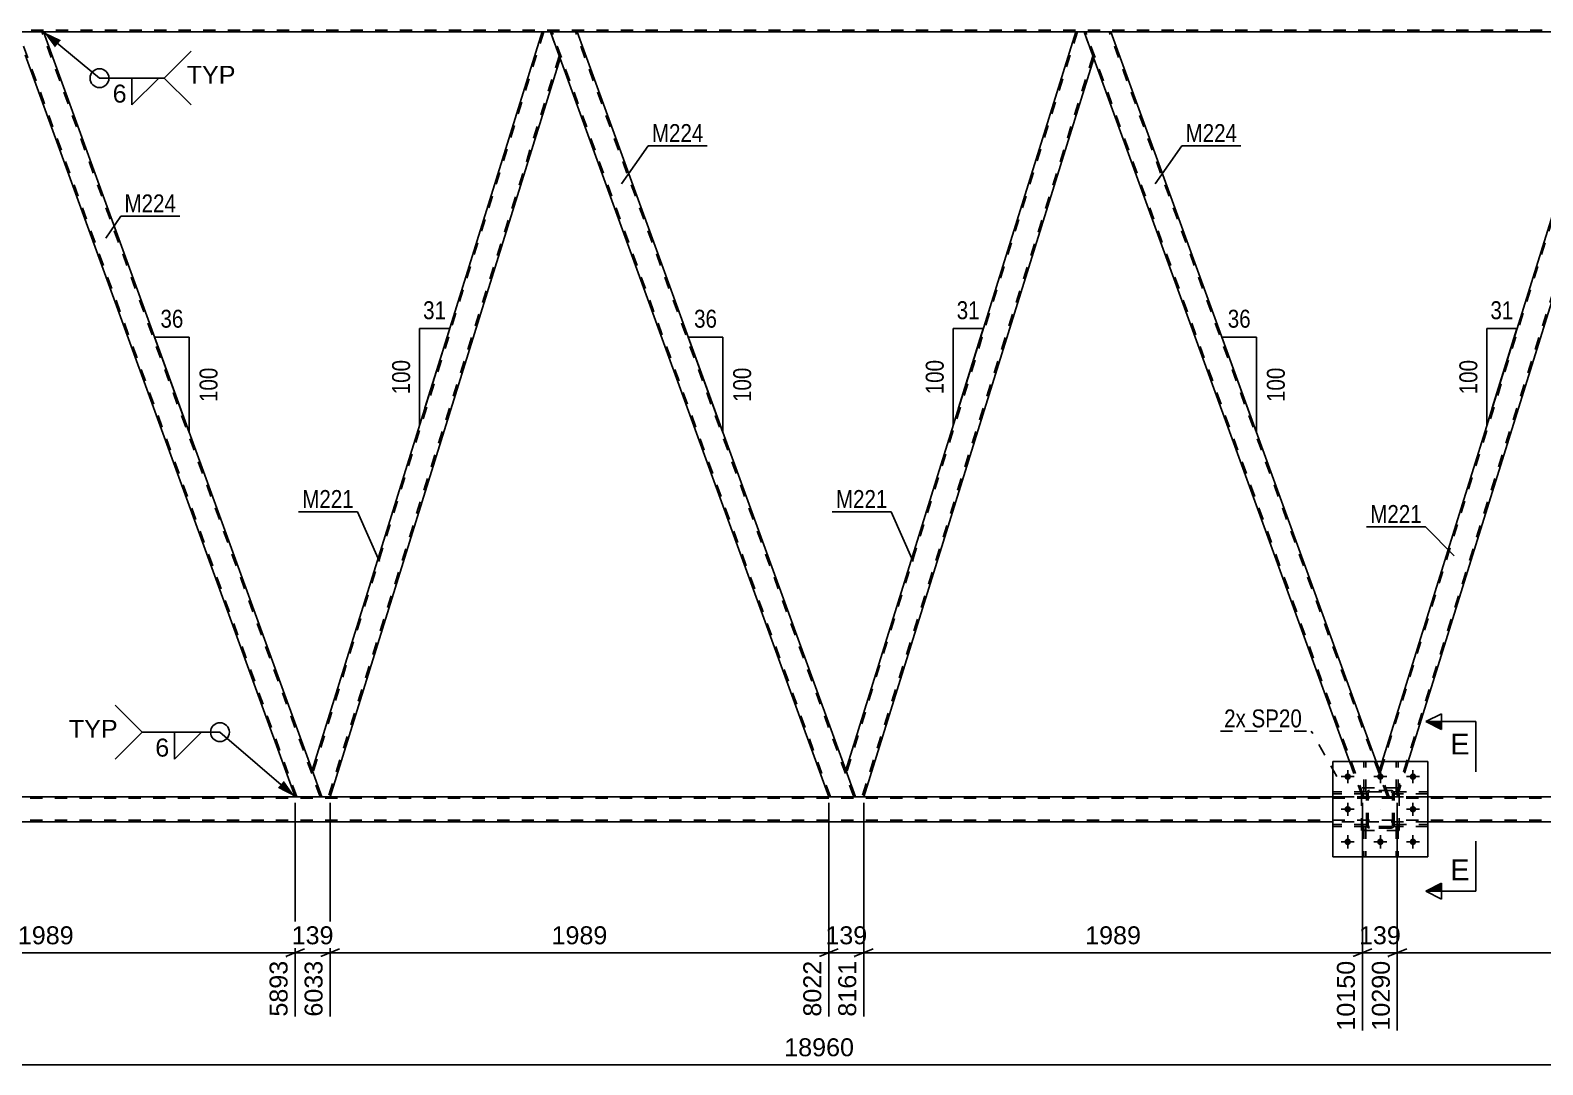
# Model space of a CAD drawing. Header units: millimetres. Extents: x -57 to 784, y -422 to 172.
# Drawn here: x 237.1 to 478.4, y -166.8 to -1.8 of the extents above; entities that cross this region are included whole.
import ezdxf

# ---------------------------------------------------------------- set-up
doc = ezdxf.new("R2010")
doc.units = ezdxf.units.MM
doc.linetypes.add('DXK_LINE_DOT2', pattern=[3.9198, 1.9599, -1.9599])
doc.linetypes.add('DXK_LINE_DOT3', pattern=[5.9187, 2.979, -0.9799, 0.9799, -0.9799])
doc.styles.add('Arial', font='ARIAL.TTF', dxfattribs={"height": 0.2})
doc.styles.add('Arial Narrow', font='ARIALN.TTF', dxfattribs={"height": 0.2})

# ---------------------------------------------------------------- blocks, each defined once
blk = doc.blocks.new('Bolt-122572092-3233 - 3067')
at = {"color": 1, "linetype": 'Continuous'}
for p, q in [((447.3, -119.76), (447.3, -120.45)), ((452.5, -119.76), (452.5, -120.45)), ((457.7, -119.76), (457.7, -120.45)), ((446.26, -120.8), (446.95, -120.8)), ((447.3, -121.84), (447.3, -121.15)), ((448.34, -120.8), (447.64, -120.8)), ((451.46, -120.8), (452.15, -120.8)), ((452.5, -121.84), (452.5, -121.15)), ((453.54, -120.8), (452.84, -120.8)), ((456.66, -120.8), (457.35, -120.8)), ((457.7, -121.84), (457.7, -121.15)), ((458.74, -120.8), (458.04, -120.8)), ((447.3, -124.96), (447.3, -125.65)), ((457.7, -124.96), (457.7, -125.65)), ((446.26, -126), (446.95, -126)), ((447.3, -127.04), (447.3, -126.35)), ((448.34, -126), (447.64, -126)), ((456.66, -126), (457.35, -126)), ((457.7, -127.04), (457.7, -126.35)), ((458.74, -126), (458.04, -126)), ((447.3, -130.16), (447.3, -130.85)), ((452.5, -130.16), (452.5, -130.85)), ((457.7, -130.16), (457.7, -130.85)), ((446.26, -131.2), (446.95, -131.2)), ((447.3, -132.24), (447.3, -131.55)), ((448.34, -131.2), (447.64, -131.2)), ((451.46, -131.2), (452.15, -131.2)), ((452.5, -132.24), (452.5, -131.55)), ((453.54, -131.2), (452.84, -131.2)), ((456.66, -131.2), (457.35, -131.2)), ((457.7, -132.24), (457.7, -131.55)), ((458.74, -131.2), (458.04, -131.2))]:
    blk.add_line(p, q, dxfattribs=at)
blk = doc.blocks.new('Bolt-122572092-3164 - 3067')
at = {"linetype": 'Continuous'}
for points in [[(447.82, -120.8, -1), (446.78, -120.8, -1)], [(453.02, -120.8, -1), (451.98, -120.8, -1)], [(458.22, -120.8, -1), (457.18, -120.8, -1)], [(447.82, -126, -1), (446.78, -126, -1)], [(458.22, -126, -1), (457.18, -126, -1)], [(447.82, -131.2, -1), (446.78, -131.2, -1)], [(453.02, -131.2, -1), (451.98, -131.2, -1)], [(458.22, -131.2, -1), (457.18, -131.2, -1)]]:
    blk.add_hatch(color=1, dxfattribs=at).paths.add_polyline_path(points)
at = {"color": 1, "linetype": 'Continuous'}
for p, q in [((447.3, -119.76), (447.3, -121.84)), ((452.5, -119.76), (452.5, -121.84)), ((457.7, -119.76), (457.7, -121.84)), ((448.34, -120.8), (446.26, -120.8)), ((453.54, -120.8), (451.46, -120.8)), ((458.74, -120.8), (456.66, -120.8)), ((447.3, -124.96), (447.3, -127.04)), ((457.7, -124.96), (457.7, -127.04)), ((448.34, -126), (446.26, -126)), ((458.74, -126), (456.66, -126)), ((447.3, -130.16), (447.3, -132.24)), ((452.5, -130.16), (452.5, -132.24)), ((457.7, -130.16), (457.7, -132.24)), ((448.34, -131.2), (446.26, -131.2)), ((453.54, -131.2), (451.46, -131.2)), ((458.74, -131.2), (456.66, -131.2))]:
    blk.add_line(p, q, dxfattribs=at)
blk = doc.blocks.new('Part-122572092-3244 - 3067')
at = {"color": 7, "linetype": 'DXK_LINE_DOT2'}
for p, q in [((717.3, -124.24), (43.63, -124.24)), ((717.3, -124), (189.49, -124)), ((284.95, -124), (279.37, -124)), ((370.08, -124), (364.51, -124)), ((460.1, -124), (444.9, -124)), ((717.3, -127.76), (43.63, -127.76)), ((460.1, -128), (444.9, -128))]:
    blk.add_line(p, q, dxfattribs=at)
at = {"color": 2, "linetype": 'Continuous'}
for p, q in [((279.37, -124), (204.69, -124)), ((364.51, -124), (284.95, -124)), ((444.9, -124), (370.08, -124)), ((534.77, -124), (460.1, -124)), ((444.9, -128), (204.69, -128)), ((615.16, -128), (460.1, -128))]:
    blk.add_line(p, q, dxfattribs=at)
blk = doc.blocks.new('Part-122572092-3249 - 3067')
at = {"color": 7, "linetype": 'DXK_LINE_DOT2'}
for p, q in [((697.85, -1.76), (33.83, -1.76)), ((669.98, -2), (64.7, -2)), ((239.22, -2), (233.65, -2)), ((324.36, -2), (318.78, -2)), ((409.49, -2), (403.92, -2))]:
    blk.add_line(p, q, dxfattribs=at)
at = {"color": 2, "linetype": 'Continuous'}
for p, q in [((318.78, -2), (239.22, -2)), ((403.92, -2), (324.36, -2)), ((489.05, -2), (409.49, -2))]:
    blk.add_line(p, q, dxfattribs=at)
blk = doc.blocks.new('Part-122572092-3527 - 3067')
at = {"color": 7, "linetype": 'DXK_LINE_DOT2'}
for p, q in [((454.7, -128.76), (454.7, -128.44)), ((454.7, -128.44), (460.1, -128.44)), ((460.1, -128.76), (454.7, -128.76)), ((455.3, -128.76), (455.3, -128.44)), ((460.1, -128.44), (460.1, -128.76))]:
    blk.add_line(p, q, dxfattribs=at)
blk = doc.blocks.new('Part-122572092-3392 - 3067')
at = {"color": 2, "linetype": 'Continuous'}
for p, q in [((455.05, -118.4), (455.05, -118.4)), ((455.37, -118.4), (455.05, -118.4)), ((455.37, -118.4), (455.37, -118.4))]:
    blk.add_line(p, q, dxfattribs=at)
at = {"color": 7, "linetype": 'DXK_LINE_DOT2'}
for p, q in [((455.05, -123.24), (455.05, -118.4)), ((455.37, -123.24), (455.37, -118.4)), ((455.05, -122.64), (455.37, -122.64)), ((455.37, -123.24), (455.05, -123.24))]:
    blk.add_line(p, q, dxfattribs=at)
blk = doc.blocks.new('Part-122572092-3406 - 3067')
at = {"color": 2, "linetype": 'Continuous'}
for p, q in [((403.92, -2), (367.21, -119.75)), ((405.23, -2), (403.92, -2)), ((406.78, -6.25), (405.23, -2)), ((370.08, -124), (406.78, -6.25)), ((368.76, -124), (367.21, -119.75)), ((368.76, -124), (369.58, -124)), ((370.04, -124), (369.58, -124)), ((370.04, -124), (370.08, -124))]:
    blk.add_line(p, q, dxfattribs=at)
at = {"color": 7, "linetype": 'DXK_LINE_DOT2'}
for p, q in [((404.17, -2), (367.35, -120.12)), ((406.65, -5.88), (369.83, -124)), ((369.58, -124), (369.93, -124))]:
    blk.add_line(p, q, dxfattribs=at)
blk = doc.blocks.new('Part-122572092-3359 - 3067')
at = {"color": 2, "linetype": 'Continuous'}
for p, q in [((324.36, -2), (320.1, -2)), ((324.36, -2), (367.21, -119.75)), ((364.51, -124), (321.65, -6.25)), ((368.72, -124), (364.51, -124)), ((368.76, -124), (368.72, -124))]:
    blk.add_line(p, q, dxfattribs=at)
at = {"color": 7, "linetype": 'DXK_LINE_DOT2'}
for p, q in [((320.1, -2), (321.65, -6.25)), ((364.76, -124), (320.36, -2)), ((320.36, -2), (320.38, -2)), ((368.51, -124), (324.1, -2)), ((368.76, -124), (367.21, -119.75)), ((364.76, -124), (364.78, -124))]:
    blk.add_line(p, q, dxfattribs=at)
blk = doc.blocks.new('Part-122572092-3374 - 3067')
at = {"color": 2, "linetype": 'Continuous'}
for p, q in [((318.78, -2), (282.08, -119.75)), ((320.1, -2), (318.78, -2)), ((321.65, -6.25), (320.1, -2)), ((284.95, -124), (321.65, -6.25)), ((283.63, -124), (282.08, -119.75)), ((283.63, -124), (284.44, -124)), ((284.91, -124), (284.44, -124)), ((284.91, -124), (284.95, -124))]:
    blk.add_line(p, q, dxfattribs=at)
at = {"color": 7, "linetype": 'DXK_LINE_DOT2'}
for p, q in [((319.03, -2), (282.22, -120.12)), ((321.51, -5.88), (284.69, -124)), ((284.44, -124), (284.8, -124))]:
    blk.add_line(p, q, dxfattribs=at)
blk = doc.blocks.new('Part-122572092-3391 - 3067')
at = {"color": 2, "linetype": 'Continuous'}
for p, q in [((449.85, -118.4), (449.85, -118.4)), ((450.17, -118.4), (449.85, -118.4)), ((450.17, -118.4), (450.17, -118.4))]:
    blk.add_line(p, q, dxfattribs=at)
at = {"color": 7, "linetype": 'DXK_LINE_DOT2'}
for p, q in [((449.85, -123.24), (449.85, -118.4)), ((450.17, -123.24), (450.17, -118.4)), ((449.85, -122.64), (450.17, -122.64)), ((450.17, -123.24), (449.85, -123.24))]:
    blk.add_line(p, q, dxfattribs=at)
blk = doc.blocks.new('Part-122572092-3401 - 3067')
at = {"color": 7, "linetype": 'DXK_LINE_DOT2'}
for p, q in [((489.3, -2), (452.48, -120.12)), ((491.78, -5.88), (454.96, -124)), ((452.77, -118.4), (452.35, -119.75)), ((453.9, -124), (452.35, -119.75)), ((456.96, -118.4), (455.21, -124)), ((455.21, -124), (453.9, -124))]:
    blk.add_line(p, q, dxfattribs=at)
at = {"color": 2, "linetype": 'Continuous'}
for p, q in [((489.05, -2), (452.77, -118.4)), ((490.37, -2), (489.05, -2)), ((491.92, -6.25), (490.37, -2)), ((491.92, -6.25), (456.96, -118.4))]:
    blk.add_line(p, q, dxfattribs=at)
blk = doc.blocks.new('Part-122572092-3645 - 3067')
at = {"color": 2, "linetype": 'Continuous'}
for p, q in [((444.9, -118.4), (444.9, -133.6)), ((460.1, -118.4), (444.9, -118.4)), ((460.1, -133.6), (460.1, -118.4)), ((444.9, -133.6), (460.1, -133.6))]:
    blk.add_line(p, q, dxfattribs=at)
blk = doc.blocks.new('Part-122572092-3665 - 3067')
at = {"color": 7, "linetype": 'DXK_LINE_DOT2'}
for p, q in [((450.17, -128.76), (449.85, -128.76)), ((449.85, -128.76), (449.85, -133.6)), ((449.85, -129.36), (450.17, -129.36)), ((450.17, -128.76), (450.17, -133.6)), ((449.85, -133.6), (450.17, -133.6))]:
    blk.add_line(p, q, dxfattribs=at)
blk = doc.blocks.new('Part-122572092-3655 - 3067')
at = {"color": 7, "linetype": 'DXK_LINE_DOT2'}
for p, q in [((450.3, -128.44), (444.9, -128.44)), ((444.9, -128.76), (444.9, -128.44)), ((450.3, -128.76), (444.9, -128.76)), ((449.7, -128.76), (449.7, -128.44)), ((450.3, -128.44), (450.3, -128.76))]:
    blk.add_line(p, q, dxfattribs=at)
blk = doc.blocks.new('Part-122572092-3526 - 3067')
at = {"color": 7, "linetype": 'DXK_LINE_DOT2'}
for p, q in [((454.7, -123.56), (454.7, -123.24)), ((454.7, -123.24), (460.1, -123.24)), ((460.1, -123.56), (454.7, -123.56)), ((455.3, -123.56), (455.3, -123.24)), ((460.1, -123.24), (460.1, -123.56))]:
    blk.add_line(p, q, dxfattribs=at)
blk = doc.blocks.new('Part-122572092-3528 - 3067')
at = {"color": 7, "linetype": 'DXK_LINE_DOT2'}
for p, q in [((450.3, -123.24), (444.9, -123.24)), ((444.9, -123.56), (444.9, -123.24)), ((450.3, -123.56), (444.9, -123.56)), ((449.7, -123.56), (449.7, -123.24)), ((450.3, -123.24), (450.3, -123.56))]:
    blk.add_line(p, q, dxfattribs=at)
blk = doc.blocks.new('Part-122572092-3530 - 3067')
at = {"color": 7, "linetype": 'DXK_LINE_DOT2'}
for p, q in [((450.59, -123.04), (450.78, -123)), ((450.78, -123), (450.59, -123.04)), ((454.22, -123), (450.78, -123)), ((454.22, -123), (454.4, -123.04)), ((454.4, -123.04), (454.22, -123)), ((450.3, -123.48), (450.33, -123.3)), ((450.33, -123.3), (450.3, -123.48)), ((450.3, -128.52), (450.3, -123.48)), ((450.54, -123.48), (450.55, -123.39)), ((450.54, -128.52), (450.54, -123.48)), ((450.55, -123.39), (450.61, -123.31)), ((450.61, -123.31), (450.68, -123.26)), ((450.68, -123.26), (450.78, -123.24)), ((450.78, -123.24), (454.22, -123.24)), ((454.22, -123.24), (454.31, -123.26)), ((454.31, -123.26), (454.39, -123.31)), ((454.39, -123.31), (454.44, -123.39)), ((454.44, -123.39), (454.46, -123.48)), ((454.46, -128.52), (454.46, -123.48)), ((454.66, -123.3), (454.7, -123.48)), ((454.7, -123.48), (454.66, -123.3)), ((454.7, -128.52), (454.7, -123.48)), ((450.33, -128.7), (450.3, -128.52)), ((450.3, -128.52), (450.33, -128.7)), ((450.55, -128.61), (450.54, -128.52)), ((450.61, -128.69), (450.55, -128.61)), ((450.78, -129), (450.59, -128.96)), ((450.59, -128.96), (450.78, -129)), ((450.68, -128.74), (450.61, -128.69)), ((450.78, -128.76), (450.68, -128.74)), ((454.22, -128.76), (450.78, -128.76)), ((454.22, -129), (450.78, -129)), ((454.31, -128.74), (454.22, -128.76)), ((454.4, -128.96), (454.22, -129)), ((454.22, -129), (454.4, -128.96)), ((454.39, -128.69), (454.31, -128.74)), ((454.44, -128.61), (454.39, -128.69)), ((454.46, -128.52), (454.44, -128.61)), ((454.7, -128.52), (454.66, -128.7)), ((454.66, -128.7), (454.7, -128.52))]:
    blk.add_line(p, q, dxfattribs=at)
at = {"color": 7, "linetype": 'DXK_LINE_DOT3'}
blk.add_line((452.5, -126), (452.5, -126), dxfattribs=at)
at = {"color": 7, "linetype": 'DXK_LINE_DOT2'}
for centre, start, end in [((450.78, -123.48), 112.5, 157.5), ((450.78, -123.48), 112.5, 157.5), ((454.22, -123.48), 22.5, 67.5), ((454.22, -123.48), 22.5, 67.5), ((450.78, -128.52), 202.5, 247.5), ((450.78, -128.52), 202.5, 247.5), ((454.22, -128.52), 292.5, 337.5), ((454.22, -128.52), 292.5, 337.5)]:
    blk.add_arc(centre, 0.48, start, end, dxfattribs=at)
blk = doc.blocks.new('Part-122572092-3540 - 3067')
at = {"color": 2, "linetype": 'Continuous'}
for p, q in [((409.49, -2), (405.23, -2)), ((409.49, -2), (451.86, -118.4)), ((447.6, -118.4), (406.78, -6.25))]:
    blk.add_line(p, q, dxfattribs=at)
at = {"color": 7, "linetype": 'DXK_LINE_DOT2'}
for p, q in [((405.23, -2), (406.78, -6.25)), ((449.89, -124), (405.49, -2)), ((405.49, -2), (405.51, -2)), ((453.64, -124), (409.24, -2)), ((449.64, -124), (447.6, -118.4)), ((453.9, -124), (451.86, -118.4)), ((453.9, -124), (449.64, -124))]:
    blk.add_line(p, q, dxfattribs=at)
blk = doc.blocks.new('Part-122572092-3545 - 3067')
at = {"color": 2, "linetype": 'Continuous'}
for p, q in [((239.22, -2), (234.97, -2)), ((239.22, -2), (282.08, -119.75)), ((279.37, -124), (236.51, -6.25)), ((283.59, -124), (279.37, -124)), ((283.63, -124), (283.59, -124))]:
    blk.add_line(p, q, dxfattribs=at)
at = {"color": 7, "linetype": 'DXK_LINE_DOT2'}
for p, q in [((234.97, -2), (236.51, -6.25)), ((279.63, -124), (235.22, -2)), ((235.22, -2), (235.24, -2)), ((283.37, -124), (238.97, -2)), ((283.63, -124), (282.08, -119.75)), ((279.63, -124), (279.65, -124))]:
    blk.add_line(p, q, dxfattribs=at)
blk = doc.blocks.new('Part-122572092-3604 - 3067')
at = {"color": 7, "linetype": 'DXK_LINE_DOT2'}
for p, q in [((455.5, -122.6), (449.5, -122.6)), ((449.5, -129.4), (449.5, -122.6)), ((455.5, -129.4), (455.5, -122.6)), ((455.5, -129.4), (449.5, -129.4))]:
    blk.add_line(p, q, dxfattribs=at)
blk = doc.blocks.new('Part-122572092-3624 - 3067')
at = {"color": 7, "linetype": 'DXK_LINE_DOT2'}
for p, q in [((444.9, -133.6), (444.9, -118.4)), ((444.9, -118.4), (460.1, -118.4)), ((460.1, -118.4), (460.1, -133.6)), ((460.1, -133.6), (444.9, -133.6))]:
    blk.add_line(p, q, dxfattribs=at)
blk = doc.blocks.new('Part-122572092-3666 - 3067')
at = {"color": 7, "linetype": 'DXK_LINE_DOT2'}
for p, q in [((455.37, -128.76), (455.05, -128.76)), ((455.05, -128.76), (455.05, -133.6)), ((455.05, -129.36), (455.37, -129.36)), ((455.37, -128.76), (455.37, -133.6)), ((455.05, -133.6), (455.37, -133.6))]:
    blk.add_line(p, q, dxfattribs=at)
blk = doc.blocks.new('Part-122572092-3667 - 3067')
at = {"color": 7, "linetype": 'DXK_LINE_DOT2'}
for p, q in [((450.59, -123.04), (450.78, -123)), ((450.78, -123), (450.59, -123.04)), ((454.22, -123), (450.78, -123)), ((454.22, -123), (454.4, -123.04)), ((454.4, -123.04), (454.22, -123)), ((450.3, -123.48), (450.33, -123.3)), ((450.33, -123.3), (450.3, -123.48)), ((450.3, -128.52), (450.3, -123.48)), ((450.54, -123.48), (450.55, -123.39)), ((450.54, -128.52), (450.54, -123.48)), ((450.55, -123.39), (450.61, -123.31)), ((450.61, -123.31), (450.68, -123.26)), ((450.68, -123.26), (450.78, -123.24)), ((450.78, -123.24), (454.22, -123.24)), ((454.22, -123.24), (454.31, -123.26)), ((454.31, -123.26), (454.39, -123.31)), ((454.39, -123.31), (454.44, -123.39)), ((454.44, -123.39), (454.46, -123.48)), ((454.46, -128.52), (454.46, -123.48)), ((454.66, -123.3), (454.7, -123.48)), ((454.7, -123.48), (454.66, -123.3)), ((454.7, -128.52), (454.7, -123.48)), ((450.33, -128.7), (450.3, -128.52)), ((450.3, -128.52), (450.33, -128.7)), ((450.55, -128.61), (450.54, -128.52)), ((450.61, -128.69), (450.55, -128.61)), ((450.78, -129), (450.59, -128.96)), ((450.59, -128.96), (450.78, -129)), ((450.68, -128.74), (450.61, -128.69)), ((450.78, -128.76), (450.68, -128.74)), ((454.22, -128.76), (450.78, -128.76)), ((454.22, -129), (450.78, -129)), ((454.31, -128.74), (454.22, -128.76)), ((454.4, -128.96), (454.22, -129)), ((454.22, -129), (454.4, -128.96)), ((454.39, -128.69), (454.31, -128.74)), ((454.44, -128.61), (454.39, -128.69)), ((454.46, -128.52), (454.44, -128.61)), ((454.7, -128.52), (454.66, -128.7)), ((454.66, -128.7), (454.7, -128.52))]:
    blk.add_line(p, q, dxfattribs=at)
at = {"color": 7, "linetype": 'DXK_LINE_DOT3'}
blk.add_line((452.5, -126), (452.5, -126), dxfattribs=at)
at = {"color": 7, "linetype": 'DXK_LINE_DOT2'}
for centre, start, end in [((450.78, -123.48), 112.5, 157.5), ((450.78, -123.48), 112.5, 157.5), ((454.22, -123.48), 22.5, 67.5), ((454.22, -123.48), 22.5, 67.5), ((450.78, -128.52), 202.5, 247.5), ((450.78, -128.52), 202.5, 247.5), ((454.22, -128.52), 292.5, 337.5), ((454.22, -128.52), 292.5, 337.5)]:
    blk.add_arc(centre, 0.48, start, end, dxfattribs=at)
blk = doc.blocks.new('AngleDimension-122572092-16914 - 3067')
at = {"color": 7, "linetype": 'Continuous'}
for p, q in [((347.1, -64.47), (342.08, -50.7)), ((347.62, -50.7), (342.08, -50.7)), ((347.62, -65.92), (342.08, -50.7)), ((347.62, -65.92), (347.62, -50.7))]:
    blk.add_line(p, q, dxfattribs=at)
at = {"color": 0}
for points in [[(347.28, -49.8), (347.28, -45.6), (342.42, -45.6), (342.42, -49.8)], [(352.72, -54.97), (348.52, -54.97), (348.52, -61.65), (352.72, -61.65)]]:
    blk.add_wipeout(points, dxfattribs=at)
at = {"color": 3, "style": 'Arial Narrow'}
blk.add_text('36', height=2.863, dxfattribs=at).set_placement((343.02, -49.2))
blk.add_text('100', height=2.863, rotation=90.0002, dxfattribs=at).set_placement((352.12, -61.05))
blk = doc.blocks.new('StraightDimension-122572092-4662 - 3067')
at = {"color": 7, "linetype": 'Continuous'}
for p, q in [((199.81, -125), (199.81, -159.08)), ((279.37, -125), (279.37, -159.08)), ((201.31, -148.29), (198.31, -149.49)), ((199.81, -148.89), (279.37, -148.89)), ((277.87, -149.49), (280.87, -148.29))]:
    blk.add_line(p, q, dxfattribs=at)
at = {"color": 0}
blk.add_wipeout([(244.64, -148.14), (244.64, -143.94), (234.54, -143.94), (234.54, -148.14)], dxfattribs=at)
at = {"color": 0, "linetype": 'Continuous'}
blk.add_wipeout([(278.77, -149.59), (274.57, -149.59), (274.57, -159.68), (278.77, -159.68)], dxfattribs=at)
at = {"color": 3, "style": 'Arial'}
blk.add_text('1989', height=2.865, dxfattribs=at).set_placement((235.14, -147.54))
at = {"color": 3, "linetype": 'Continuous', "style": 'Arial'}
blk.add_text('5893', height=2.865, rotation=90.0002, dxfattribs=at).set_placement((278.17, -159.08))
blk = doc.blocks.new('AngleDimension-122572092-16942 - 3067')
at = {"color": 7, "linetype": 'Continuous'}
for p, q in [((432.23, -64.47), (427.22, -50.7)), ((432.76, -50.7), (427.22, -50.7)), ((432.76, -65.92), (427.22, -50.7)), ((432.76, -65.92), (432.76, -50.7))]:
    blk.add_line(p, q, dxfattribs=at)
at = {"color": 0}
for points in [[(432.41, -49.8), (432.41, -45.6), (427.56, -45.6), (427.56, -49.8)], [(437.86, -54.97), (433.66, -54.97), (433.66, -61.65), (437.86, -61.65)]]:
    blk.add_wipeout(points, dxfattribs=at)
at = {"color": 3, "style": 'Arial Narrow'}
blk.add_text('36', height=2.863, dxfattribs=at).set_placement((428.16, -49.2))
blk.add_text('100', height=2.863, rotation=90.0002, dxfattribs=at).set_placement((437.26, -61.05))
blk = doc.blocks.new('StraightDimension-122572092-4782 - 3067')
at = {"color": 7, "linetype": 'Continuous'}
for p, q in [((449.64, -125), (449.64, -161.31)), ((455.21, -125), (455.21, -161.31)), ((448.14, -149.49), (451.14, -148.29)), ((449.64, -148.89), (455.21, -148.89)), ((456.71, -148.29), (453.71, -149.49))]:
    blk.add_line(p, q, dxfattribs=at)
at = {"color": 0}
blk.add_wipeout([(456.36, -148.14), (456.36, -143.94), (448.49, -143.94), (448.49, -148.14)], dxfattribs=at)
at = {"color": 0, "linetype": 'Continuous'}
blk.add_wipeout([(454.61, -149.59), (450.41, -149.59), (450.41, -161.91), (454.61, -161.91)], dxfattribs=at)
at = {"color": 3, "style": 'Arial'}
blk.add_text('139', height=2.865, dxfattribs=at).set_placement((449.09, -147.54))
at = {"color": 3, "linetype": 'Continuous', "style": 'Arial'}
blk.add_text('10290', height=2.865, rotation=90.0002, dxfattribs=at).set_placement((454.01, -161.31))
blk = doc.blocks.new('StraightDimension-122572092-4742 - 3067')
at = {"color": 7, "linetype": 'Continuous'}
for p, q in [((364.51, -125), (364.51, -159.08)), ((370.08, -125), (370.08, -159.08)), ((363.01, -149.49), (366.01, -148.29)), ((364.51, -148.89), (370.08, -148.89)), ((371.58, -148.29), (368.58, -149.49))]:
    blk.add_line(p, q, dxfattribs=at)
at = {"color": 0}
blk.add_wipeout([(371.23, -148.14), (371.23, -143.94), (363.36, -143.94), (363.36, -148.14)], dxfattribs=at)
at = {"color": 0, "linetype": 'Continuous'}
blk.add_wipeout([(369.48, -149.59), (365.28, -149.59), (365.28, -159.68), (369.48, -159.68)], dxfattribs=at)
at = {"color": 3, "style": 'Arial'}
blk.add_text('139', height=2.865, dxfattribs=at).set_placement((363.96, -147.54))
at = {"color": 3, "linetype": 'Continuous', "style": 'Arial'}
blk.add_text('8161', height=2.865, rotation=90.0002, dxfattribs=at).set_placement((368.88, -159.08))
blk = doc.blocks.new('AngleDimension-122572092-16940 - 3067')
at = {"color": 7, "linetype": 'Continuous'}
for p, q in [((469.47, -49.34), (474.29, -49.34)), ((469.47, -64.81), (474.29, -49.34)), ((469.47, -64.81), (469.47, -49.34)), ((470.35, -61.99), (474.29, -49.34))]:
    blk.add_line(p, q, dxfattribs=at)
at = {"color": 0}
for points in [[(474.31, -48.44), (474.31, -44.24), (469.46, -44.24), (469.46, -48.44)], [(468.57, -53.74), (464.37, -53.74), (464.37, -60.42), (468.57, -60.42)]]:
    blk.add_wipeout(points, dxfattribs=at)
at = {"color": 3, "style": 'Arial Narrow'}
blk.add_text('31', height=2.863, dxfattribs=at).set_placement((470.06, -47.84))
blk.add_text('100', height=2.863, rotation=90.0002, dxfattribs=at).set_placement((467.97, -59.82))
blk = doc.blocks.new('StraightDimension-122572092-4726 - 3067')
at = {"color": 7, "linetype": 'Continuous'}
for p, q in [((284.95, -125), (284.95, -159.08)), ((364.51, -125), (364.51, -159.08)), ((286.45, -148.29), (283.45, -149.49)), ((284.95, -148.89), (364.51, -148.89)), ((363.01, -149.49), (366.01, -148.29))]:
    blk.add_line(p, q, dxfattribs=at)
at = {"color": 0}
blk.add_wipeout([(329.77, -148.14), (329.77, -143.94), (319.68, -143.94), (319.68, -148.14)], dxfattribs=at)
at = {"color": 0, "linetype": 'Continuous'}
blk.add_wipeout([(363.91, -149.59), (359.71, -149.59), (359.71, -159.68), (363.91, -159.68)], dxfattribs=at)
at = {"color": 3, "style": 'Arial'}
blk.add_text('1989', height=2.865, dxfattribs=at).set_placement((320.28, -147.54))
at = {"color": 3, "linetype": 'Continuous', "style": 'Arial'}
blk.add_text('8022', height=2.865, rotation=90.0002, dxfattribs=at).set_placement((363.31, -159.08))
blk = doc.blocks.new('StraightDimension-122572092-4646 - 3067')
at = {"color": 7, "linetype": 'Continuous'}
for p, q in [((279.37, -125), (279.37, -159.08)), ((284.95, -125), (284.95, -159.08)), ((277.87, -149.49), (280.87, -148.29)), ((279.37, -148.89), (284.95, -148.89)), ((286.45, -148.29), (283.45, -149.49))]:
    blk.add_line(p, q, dxfattribs=at)
at = {"color": 0}
blk.add_wipeout([(286.09, -148.14), (286.09, -143.94), (278.22, -143.94), (278.22, -148.14)], dxfattribs=at)
at = {"color": 0, "linetype": 'Continuous'}
blk.add_wipeout([(284.35, -149.59), (280.15, -149.59), (280.15, -159.68), (284.35, -159.68)], dxfattribs=at)
at = {"color": 3, "style": 'Arial'}
blk.add_text('139', height=2.865, dxfattribs=at).set_placement((278.82, -147.54))
at = {"color": 3, "linetype": 'Continuous', "style": 'Arial'}
blk.add_text('6033', height=2.865, rotation=90.0002, dxfattribs=at).set_placement((283.75, -159.08))
blk = doc.blocks.new('StraightDimension-122572092-3956 - 3067')
at = {"color": 7, "linetype": 'Continuous'}
blk.add_line((348.81, -2), (664.53, -2), dxfattribs=at)
blk = doc.blocks.new('StraightDimension-122572092-4471 - 3067')
at = {"color": 7, "linetype": 'Continuous'}
blk.add_line((-0.64, -166.75), (726.56, -166.75), dxfattribs=at)
at = {"color": 0}
blk.add_wipeout([(369.12, -166), (369.12, -161.8), (356.8, -161.8), (356.8, -166)], dxfattribs=at)
at = {"color": 3, "style": 'Arial'}
blk.add_text('18960', height=2.865, dxfattribs=at).set_placement((357.4, -165.4))
blk = doc.blocks.new('StraightDimension-122572092-4762 - 3067')
at = {"color": 7, "linetype": 'Continuous'}
for p, q in [((370.08, -125), (370.08, -159.08)), ((449.64, -125), (449.64, -161.31)), ((371.58, -148.29), (368.58, -149.49)), ((370.08, -148.89), (449.64, -148.89)), ((448.14, -149.49), (451.14, -148.29))]:
    blk.add_line(p, q, dxfattribs=at)
at = {"color": 0}
blk.add_wipeout([(414.91, -148.14), (414.91, -143.94), (404.81, -143.94), (404.81, -148.14)], dxfattribs=at)
at = {"color": 0, "linetype": 'Continuous'}
blk.add_wipeout([(449.04, -149.59), (444.84, -149.59), (444.84, -161.91), (449.04, -161.91)], dxfattribs=at)
at = {"color": 3, "style": 'Arial'}
blk.add_text('1989', height=2.865, dxfattribs=at).set_placement((405.41, -147.54))
at = {"color": 3, "linetype": 'Continuous', "style": 'Arial'}
blk.add_text('10150', height=2.865, rotation=90.0002, dxfattribs=at).set_placement((448.44, -161.31))
blk = doc.blocks.new('StraightDimension-122572092-4802 - 3067')
at = {"color": 7, "linetype": 'Continuous'}
for p, q in [((455.21, -125), (455.21, -161.31)), ((534.77, -125), (534.77, -161.31)), ((456.71, -148.29), (453.71, -149.49)), ((455.21, -148.89), (534.77, -148.89)), ((533.27, -149.49), (536.27, -148.29))]:
    blk.add_line(p, q, dxfattribs=at)
at = {"color": 0}
blk.add_wipeout([(500.04, -148.14), (500.04, -143.94), (489.95, -143.94), (489.95, -148.14)], dxfattribs=at)
at = {"color": 0, "linetype": 'Continuous'}
blk.add_wipeout([(534.17, -149.59), (529.97, -149.59), (529.97, -161.91), (534.17, -161.91)], dxfattribs=at)
at = {"color": 3, "style": 'Arial'}
blk.add_text('1989', height=2.865, dxfattribs=at).set_placement((490.55, -147.54))
at = {"color": 3, "linetype": 'Continuous', "style": 'Arial'}
blk.add_text('12279', height=2.865, rotation=90.0002, dxfattribs=at).set_placement((533.57, -161.31))
blk = doc.blocks.new('AngleDimension-122572092-16884 - 3067')
at = {"color": 7, "linetype": 'Continuous'}
for p, q in [((299.21, -49.34), (304.03, -49.34)), ((299.21, -64.81), (304.03, -49.34)), ((299.21, -64.81), (299.21, -49.34)), ((300.08, -61.99), (304.03, -49.34))]:
    blk.add_line(p, q, dxfattribs=at)
at = {"color": 0}
for points in [[(304.04, -48.44), (304.04, -44.24), (299.19, -44.24), (299.19, -48.44)], [(298.31, -53.74), (294.11, -53.74), (294.11, -60.42), (298.31, -60.42)]]:
    blk.add_wipeout(points, dxfattribs=at)
at = {"color": 3, "style": 'Arial Narrow'}
blk.add_text('31', height=2.863, dxfattribs=at).set_placement((299.79, -47.84))
blk.add_text('100', height=2.863, rotation=90.0002, dxfattribs=at).set_placement((297.71, -59.82))
blk = doc.blocks.new('AngleDimension-122572092-16886 - 3067')
at = {"color": 7, "linetype": 'Continuous'}
for p, q in [((261.96, -64.47), (256.95, -50.7)), ((262.49, -50.7), (256.95, -50.7)), ((262.49, -65.92), (256.95, -50.7)), ((262.49, -65.92), (262.49, -50.7))]:
    blk.add_line(p, q, dxfattribs=at)
at = {"color": 0}
for points in [[(262.15, -49.8), (262.15, -45.6), (257.29, -45.6), (257.29, -49.8)], [(267.59, -54.97), (263.39, -54.97), (263.39, -61.65), (267.59, -61.65)]]:
    blk.add_wipeout(points, dxfattribs=at)
at = {"color": 3, "style": 'Arial Narrow'}
blk.add_text('36', height=2.863, dxfattribs=at).set_placement((257.89, -49.2))
blk.add_text('100', height=2.863, rotation=90.0002, dxfattribs=at).set_placement((266.99, -61.05))
blk = doc.blocks.new('AngleDimension-122572092-16912 - 3067')
at = {"color": 7, "linetype": 'Continuous'}
for p, q in [((384.34, -49.34), (389.16, -49.34)), ((384.34, -64.81), (389.16, -49.34)), ((384.34, -64.81), (384.34, -49.34)), ((385.22, -61.99), (389.16, -49.34))]:
    blk.add_line(p, q, dxfattribs=at)
at = {"color": 0}
for points in [[(389.18, -48.44), (389.18, -44.24), (384.32, -44.24), (384.32, -48.44)], [(383.44, -53.74), (379.24, -53.74), (379.24, -60.42), (383.44, -60.42)]]:
    blk.add_wipeout(points, dxfattribs=at)
at = {"color": 3, "style": 'Arial Narrow'}
blk.add_text('31', height=2.863, dxfattribs=at).set_placement((384.92, -47.84))
blk.add_text('100', height=2.863, rotation=90.0002, dxfattribs=at).set_placement((382.84, -59.82))
blk = doc.blocks.new('Mark-122572092-3370 - 3067')
at = {"color": 0}
blk.add_wipeout([(288.74, -77.96), (288.74, -74.96), (280.51, -74.96), (280.51, -77.96)], dxfattribs=at)
blk.add_wipeout([(288.74, -77.96), (288.74, -74.96), (280.51, -74.96), (280.51, -77.96)], dxfattribs=at)
at = {"color": 30, "linetype": 'Continuous'}
for p in [(279.91, -78.56), (292.81, -86.48)]:
    blk.add_line(p, (289.34, -78.56), dxfattribs=at)
at = {"color": 3, "style": 'Arial Narrow'}
blk.add_text('M221', height=2.863, dxfattribs=at).set_placement((280.51, -77.96))
blk = doc.blocks.new('Mark-122572092-3355 - 3067')
at = {"color": 0}
blk.add_wipeout([(344.51, -19.59), (344.51, -16.59), (336.29, -16.59), (336.29, -19.59)], dxfattribs=at)
blk.add_wipeout([(344.51, -19.59), (344.51, -16.59), (336.29, -16.59), (336.29, -19.59)], dxfattribs=at)
at = {"color": 30, "linetype": 'Continuous'}
for p, q in [((331.42, -26.25), (335.69, -20.19)), ((335.69, -20.19), (345.11, -20.19))]:
    blk.add_line(p, q, dxfattribs=at)
at = {"color": 3, "style": 'Arial Narrow'}
blk.add_text('M224', height=2.863, dxfattribs=at).set_placement((336.29, -19.59))
blk = doc.blocks.new('Mark-122572092-3397 - 3067')
at = {"color": 0}
blk.add_wipeout([(459.12, -80.35), (459.12, -77.35), (450.89, -77.35), (450.89, -80.35)], dxfattribs=at)
blk.add_wipeout([(459.12, -80.35), (459.12, -77.35), (450.89, -77.35), (450.89, -80.35)], dxfattribs=at)
at = {"color": 30, "linetype": 'Continuous'}
for p in [(450.29, -80.95), (464.26, -85.59)]:
    blk.add_line(p, (459.72, -80.95), dxfattribs=at)
at = {"color": 3, "style": 'Arial Narrow'}
blk.add_text('M221', height=2.863, dxfattribs=at).set_placement((450.89, -80.35))
blk = doc.blocks.new('Mark-122572092-3402 - 3067')
at = {"color": 0}
blk.add_wipeout([(373.87, -77.96), (373.87, -74.96), (365.65, -74.96), (365.65, -77.96)], dxfattribs=at)
blk.add_wipeout([(373.87, -77.96), (373.87, -74.96), (365.65, -74.96), (365.65, -77.96)], dxfattribs=at)
at = {"color": 30, "linetype": 'Continuous'}
for p in [(365.05, -78.56), (377.95, -86.48)]:
    blk.add_line(p, (374.47, -78.56), dxfattribs=at)
at = {"color": 3, "style": 'Arial Narrow'}
blk.add_text('M221', height=2.863, dxfattribs=at).set_placement((365.65, -77.96))
blk = doc.blocks.new('Mark-122572092-3536 - 3067')
at = {"color": 0}
blk.add_wipeout([(429.65, -19.59), (429.65, -16.59), (421.43, -16.59), (421.43, -19.59)], dxfattribs=at)
blk.add_wipeout([(429.65, -19.59), (429.65, -16.59), (421.43, -16.59), (421.43, -19.59)], dxfattribs=at)
at = {"color": 30, "linetype": 'Continuous'}
for p, q in [((416.56, -26.25), (420.83, -20.19)), ((420.83, -20.19), (430.25, -20.19))]:
    blk.add_line(p, q, dxfattribs=at)
at = {"color": 3, "style": 'Arial Narrow'}
blk.add_text('M224', height=2.863, dxfattribs=at).set_placement((421.43, -19.59))
blk = doc.blocks.new('Mark-122572092-3541 - 3067')
at = {"color": 0}
blk.add_wipeout([(260.38, -30.81), (260.38, -27.81), (252.15, -27.81), (252.15, -30.81)], dxfattribs=at)
blk.add_wipeout([(260.38, -30.81), (260.38, -27.81), (252.15, -27.81), (252.15, -30.81)], dxfattribs=at)
at = {"color": 30, "linetype": 'Continuous'}
for p, q in [((249.19, -34.9), (251.55, -31.41)), ((251.55, -31.41), (260.98, -31.41))]:
    blk.add_line(p, q, dxfattribs=at)
at = {"color": 3, "style": 'Arial Narrow'}
blk.add_text('M224', height=2.863, dxfattribs=at).set_placement((252.15, -30.81))
blk = doc.blocks.new('SectionMark-122572092-4891 - 3067')
at = {"linetype": 'Continuous'}
for points in [[(462.25, -112.02), (462.25, -113.27), (459.75, -112.02)], [(462.25, -137.82), (462.25, -139.07), (459.75, -139.07)]]:
    blk.add_hatch(color=6, dxfattribs=at).paths.add_polyline_path(points)
at = {"color": 6, "linetype": 'Continuous'}
for p, q in [((459.75, -112.02), (462.25, -110.77)), ((462.25, -113.27), (462.25, -110.77)), ((467.75, -112.02), (459.75, -112.02)), ((459.75, -112.02), (462.25, -113.27)), ((459.75, -139.07), (462.25, -137.82)), ((467.75, -139.07), (459.75, -139.07)), ((462.25, -140.32), (459.75, -139.07)), ((462.25, -137.82), (462.25, -140.32))]:
    blk.add_line(p, q, dxfattribs=at)
at = {"color": 0, "linetype": 'Continuous'}
for points in [[(466.75, -117.27), (466.75, -113.77), (463.64, -113.77), (463.64, -117.27)], [(466.75, -137.32), (466.75, -133.82), (463.64, -133.82), (463.64, -137.32)]]:
    blk.add_wipeout(points, dxfattribs=at)
at = {"color": 6, "linetype": 'Continuous'}
for p, q in [((467.75, -112.02), (467.75, -120.02)), ((467.75, -139.07), (467.75, -131.07))]:
    blk.add_line(p, q, dxfattribs=at)
at = {"color": 3, "linetype": 'Continuous', "style": 'Arial'}
for p in [(463.64, -117.27), (463.64, -137.32)]:
    blk.add_text('E', height=3.34, dxfattribs=at).set_placement(p)
blk = doc.blocks.new('WeldMark-122572092-4895 - 3067')
at = {"linetype": 'Continuous'}
blk.add_hatch(color=30, dxfattribs=at).paths.add_polyline_path([(277.58, -121.48), (279.37, -124), (276.61, -122.61)])
at = {"color": 3, "linetype": 'Continuous'}
for q in [(250.67, -109.42), (250.67, -117.99)]:
    blk.add_line((254.96, -113.71), q, dxfattribs=at)
at = {"color": 30, "linetype": 'Continuous'}
blk.add_line((279.37, -124), (267.38, -113.71), dxfattribs=at)
at = {"color": 3, "linetype": 'Continuous'}
for start, end in [(90, 270), (270, 90)]:
    blk.add_arc((267.38, -113.71), 1.5, start, end, dxfattribs=at)
at = {"color": 0}
blk.add_wipeout([(259.48, -117.81), (259.48, -114.41), (256.86, -114.41), (256.86, -117.81)], dxfattribs=at)
at = {"color": 30, "linetype": 'Continuous'}
blk.add_line((254.96, -113.71), (267.38, -113.71), dxfattribs=at)
at = {"color": 3, "linetype": 'Continuous'}
for p, q in [((260.14, -113.71), (264.43, -113.71)), ((264.43, -113.71), (260.14, -117.99)), ((260.14, -117.99), (260.14, -113.71))]:
    blk.add_line(p, q, dxfattribs=at)
at = {"color": 3, "style": 'Arial'}
blk.add_text('6', height=2.87, dxfattribs=at).set_placement((257.06, -117.61))
at = {"color": 0, "linetype": 'Continuous'}
blk.add_wipeout([(251.06, -114.61), (251.06, -111.61), (243.28, -111.61), (243.28, -114.61)], dxfattribs=at)
blk.add_wipeout([(251.06, -114.61), (251.06, -111.61), (243.28, -111.61), (243.28, -114.61)], dxfattribs=at)
at = {"color": 3, "linetype": 'Continuous', "style": 'Arial'}
blk.add_text('TYP', height=2.865, dxfattribs=at).set_placement((243.28, -114.61))
blk = doc.blocks.new('WeldMark-122572092-4912 - 3067')
at = {"linetype": 'Continuous'}
blk.add_hatch(color=30, dxfattribs=at).paths.add_polyline_path([(241.06, -4.49), (239.22, -2), (242.01, -3.33)])
at = {"color": 30, "linetype": 'Continuous'}
blk.add_line((239.22, -2), (248.16, -9.4), dxfattribs=at)
at = {"color": 3, "linetype": 'Continuous'}
for q in [(262.77, -5.11), (262.77, -13.68)]:
    blk.add_line((258.48, -9.4), q, dxfattribs=at)
blk.add_arc((248.16, -9.4), 1.5, 90, 270, dxfattribs=at)
at = {"color": 0}
blk.add_wipeout([(252.68, -13.5), (252.68, -10.1), (250.06, -10.1), (250.06, -13.5)], dxfattribs=at)
at = {"color": 30, "linetype": 'Continuous'}
blk.add_line((248.16, -9.4), (258.48, -9.4), dxfattribs=at)
at = {"color": 3, "linetype": 'Continuous'}
for p, q in [((253.34, -9.4), (257.63, -9.4)), ((257.63, -9.4), (253.34, -13.68)), ((253.34, -13.68), (253.34, -9.4))]:
    blk.add_line(p, q, dxfattribs=at)
blk.add_arc((248.16, -9.4), 1.5, 270, 90, dxfattribs=at)
at = {"color": 3, "style": 'Arial'}
blk.add_text('6', height=2.87, dxfattribs=at).set_placement((250.26, -13.3))
at = {"color": 0, "linetype": 'Continuous'}
blk.add_wipeout([(269.86, -10.3), (269.86, -7.3), (262.08, -7.3), (262.08, -10.3)], dxfattribs=at)
blk.add_wipeout([(269.86, -10.3), (269.86, -7.3), (262.08, -7.3), (262.08, -10.3)], dxfattribs=at)
at = {"color": 3, "linetype": 'Continuous', "style": 'Arial'}
blk.add_text('TYP', height=2.865, dxfattribs=at).set_placement((262.08, -10.3))
blk = doc.blocks.new('MarkSet-122572092-4988 - 3067')
at = {"color": 30, "linetype": 'DXK_LINE_DOT2'}
blk.add_line((445.57, -120.77), (441.49, -113.55), dxfattribs=at)
at = {"color": 0}
blk.add_wipeout([(431.05, -112.95), (431.05, -109.95), (427.58, -109.95), (427.58, -112.95)], dxfattribs=at)
blk.add_wipeout([(431.05, -112.95), (431.05, -109.95), (427.58, -109.95), (427.58, -112.95)], dxfattribs=at)
blk.add_wipeout([(439.99, -112.95), (439.99, -109.95), (431.95, -109.95), (431.95, -112.95)], dxfattribs=at)
blk.add_wipeout([(439.99, -112.95), (439.99, -109.95), (431.95, -109.95), (431.95, -112.95)], dxfattribs=at)
at = {"color": 30, "linetype": 'DXK_LINE_DOT2'}
blk.add_line((426.98, -113.55), (441.49, -113.55), dxfattribs=at)
at = {"color": 3, "style": 'Arial Narrow'}
for s, p in [('2x', (427.58, -112.95)), ('SP20', (431.95, -112.95))]:
    blk.add_text(s, height=2.863, dxfattribs=at).set_placement(p)

msp = doc.modelspace()

# ---------------------------------------------------------------- block references
for name in ['Part-122572092-3249 - 3067', 'Part-122572092-3545 - 3067', 'Part-122572092-3374 - 3067', 'Part-122572092-3359 - 3067', 'Part-122572092-3406 - 3067', 'Part-122572092-3540 - 3067', 'Part-122572092-3401 - 3067', 'Part-122572092-3645 - 3067', 'Part-122572092-3624 - 3067', 'Bolt-122572092-3233 - 3067', 'Bolt-122572092-3164 - 3067', 'Part-122572092-3391 - 3067', 'Part-122572092-3392 - 3067', 'Part-122572092-3604 - 3067', 'Part-122572092-3530 - 3067', 'Part-122572092-3667 - 3067', 'Part-122572092-3244 - 3067', 'Part-122572092-3528 - 3067', 'Part-122572092-3526 - 3067', 'Part-122572092-3655 - 3067', 'Part-122572092-3665 - 3067', 'Part-122572092-3527 - 3067', 'Part-122572092-3666 - 3067']:
    msp.add_blockref(name, (0, 0))

# ---------------------------------------------------------------- next in the draw order: block references
for name in ['AngleDimension-122572092-16914 - 3067', 'AngleDimension-122572092-16942 - 3067', 'AngleDimension-122572092-16940 - 3067', 'StraightDimension-122572092-4662 - 3067', 'StraightDimension-122572092-4742 - 3067', 'StraightDimension-122572092-4782 - 3067']:
    msp.add_blockref(name, (0, 0))

# ---------------------------------------------------------------- next in the draw order: block references
msp.add_blockref('StraightDimension-122572092-4726 - 3067', (0, 0))

# ---------------------------------------------------------------- next in the draw order: block references
for name in ['StraightDimension-122572092-3956 - 3067', 'StraightDimension-122572092-4646 - 3067']:
    msp.add_blockref(name, (0, 0))

# ---------------------------------------------------------------- next in the draw order: block references
msp.add_blockref('StraightDimension-122572092-4471 - 3067', (0, 0))

# ---------------------------------------------------------------- next in the draw order: block references
for name in ['WeldMark-122572092-4912 - 3067', 'Mark-122572092-3355 - 3067', 'Mark-122572092-3536 - 3067', 'Mark-122572092-3541 - 3067', 'AngleDimension-122572092-16886 - 3067', 'AngleDimension-122572092-16884 - 3067', 'AngleDimension-122572092-16912 - 3067', 'Mark-122572092-3370 - 3067', 'Mark-122572092-3402 - 3067', 'Mark-122572092-3397 - 3067', 'WeldMark-122572092-4895 - 3067', 'MarkSet-122572092-4988 - 3067', 'StraightDimension-122572092-4762 - 3067', 'StraightDimension-122572092-4802 - 3067']:
    msp.add_blockref(name, (0, 0))

# ---------------------------------------------------------------- next in the draw order: block references
msp.add_blockref('SectionMark-122572092-4891 - 3067', (0, 0))

doc.saveas('drawing.dxf')
